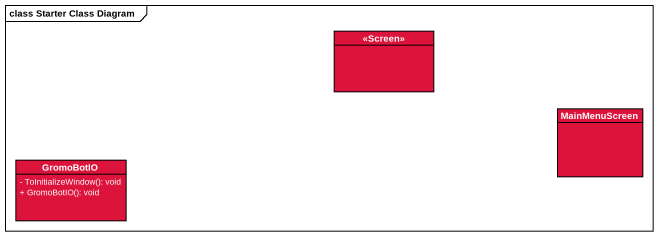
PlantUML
@startuml
mainframe class Starter Class Diagram
hide circle
hide empty members
skinparam classAttributeIconSize 0
class "<<Screen>>" as Screen #DC143C
class MainMenuScreen #DC143C
class GromoBotIO #DC143C {
  - ToInitializeWindow(): void
  + GromoBotIO(): void
}
@enduml
